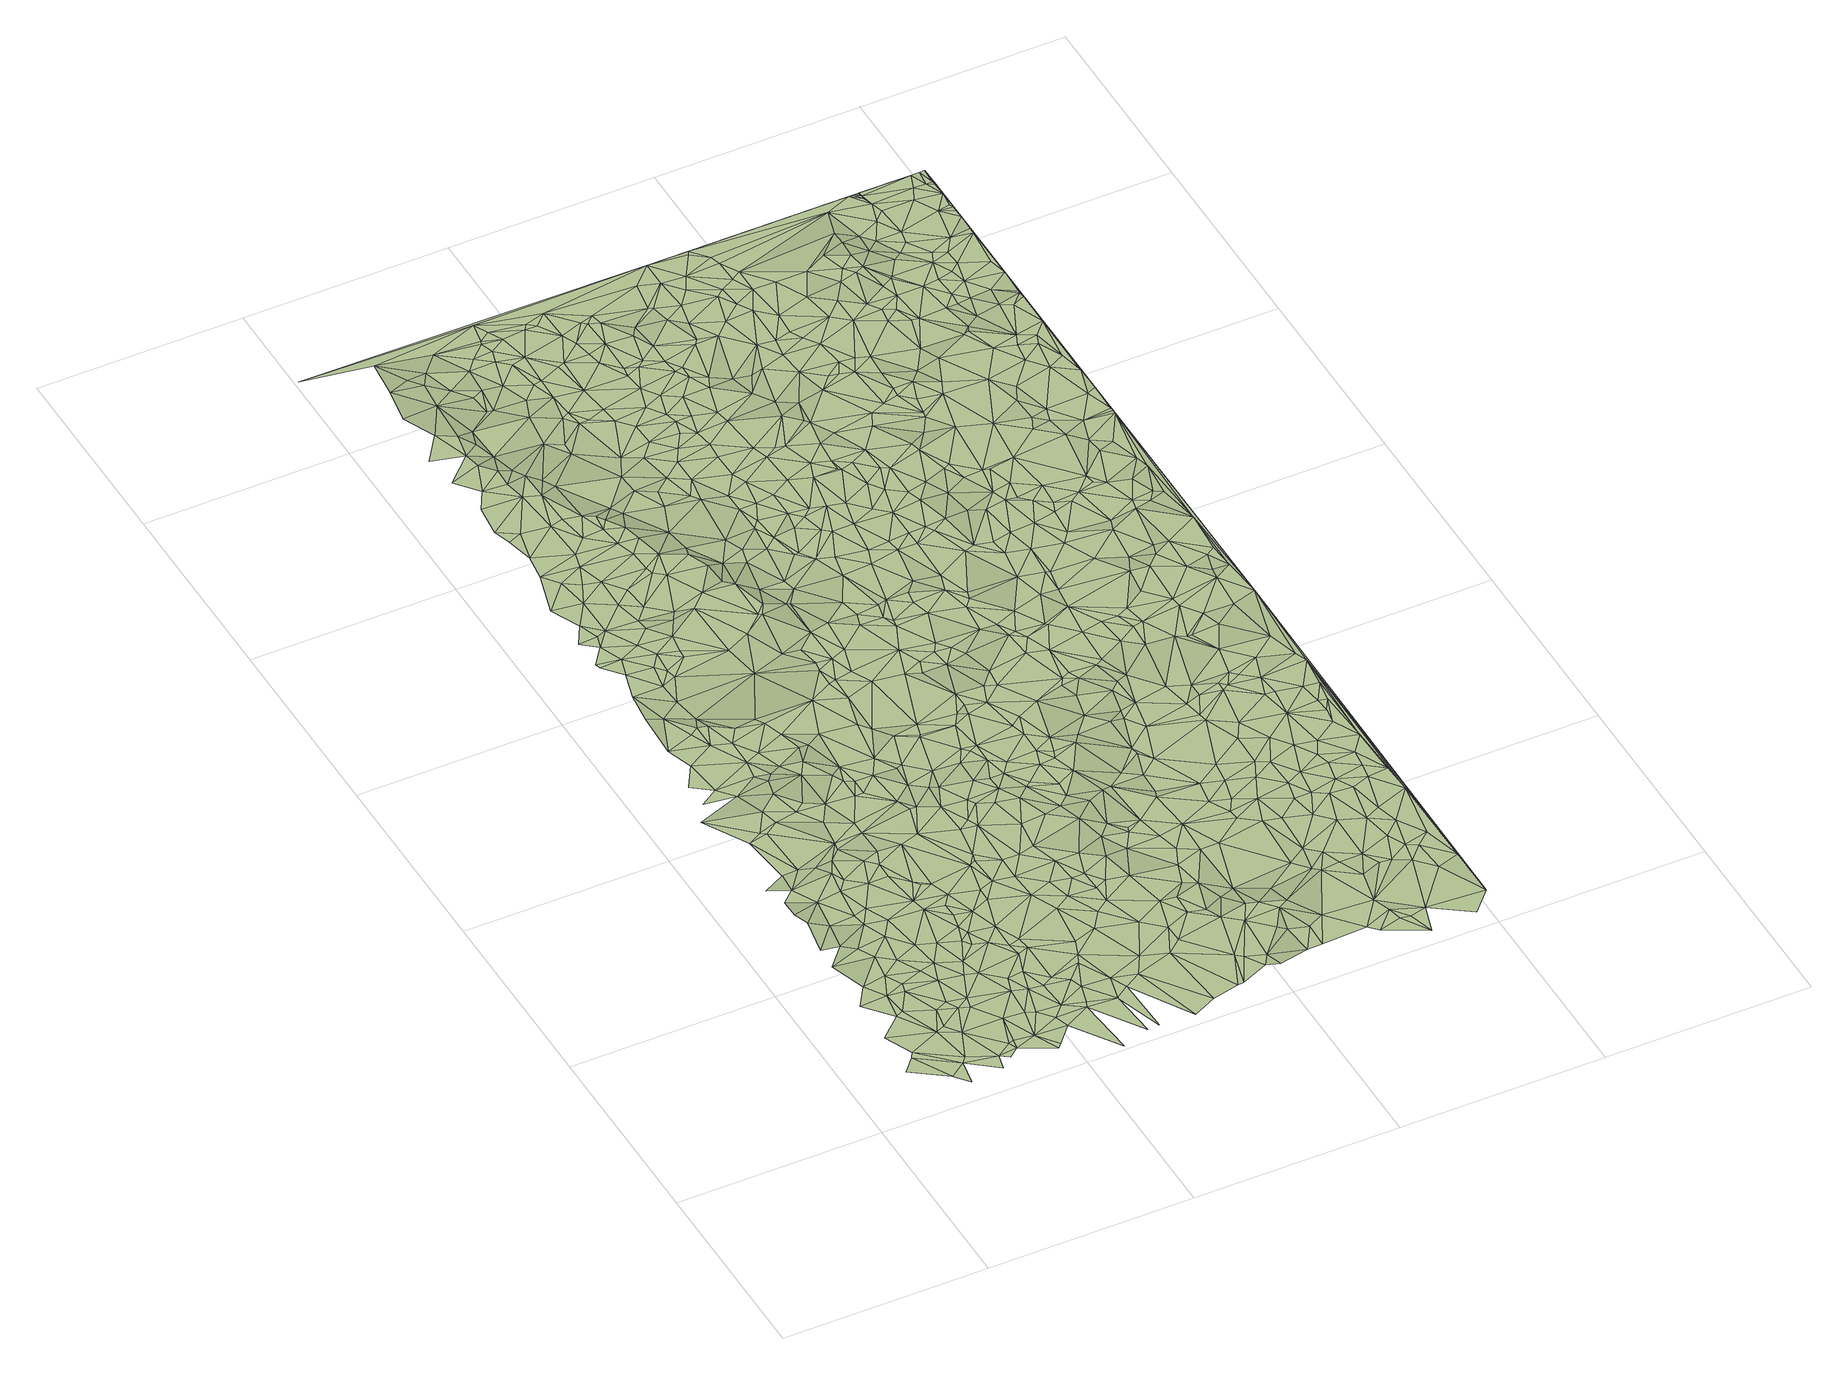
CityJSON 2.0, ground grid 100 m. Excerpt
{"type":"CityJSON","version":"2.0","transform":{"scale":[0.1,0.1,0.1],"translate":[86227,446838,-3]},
"CityObjects":{
"terrain1":{"type":"TINRelief","geometry":[{"type":"CompositeSurface","lod":"2","boundaries":[[[0,1,2]],[[0,3,4]],[[0,2,3]],[[4,5,6]],[[3,2,7]],[[4,3,8]],[[9,6,5]],[[4,8,5]],[[10,9,11]],[[10,11,12]],[[9,5,13]],[[11,9,13]],[[14,8,3]],[[15,5,8]],[[14,3,16]],[[11,13,17]],[[11,18,12]],[[19,13,5]],[[12,20,21]],[[15,22,5]],[[15,8,14]],[[19,5,22]],[[17,13,19]],[[23,21,24]],[[11,17,25]],[[11,25,18]],[[12,18,20]],[[21,20,24]],[[26,27,23]],[[28,27,26]],[[15,29,22]],[[19,22,29]],[[15,14,30]],[[31,17,19]],[[32,14,33]],[[28,34,35]],[[35,34,36]],[[32,30,14]],[[37,18,25]],[[38,25,17]],[[31,19,29]],[[18,39,20]],[[28,26,34]],[[15,40,29]],[[23,24,41]],[[38,17,31]],[[26,23,41]],[[42,15,30]],[[43,44,45]],[[36,34,44]],[[37,39,18]],[[46,30,32]],[[20,47,24]],[[42,40,15]],[[38,37,25]],[[31,29,48]],[[39,47,20]],[[42,30,46]],[[26,49,34]],[[48,29,40]],[[38,31,48]],[[50,46,32]],[[47,41,24]],[[26,41,49]],[[45,44,51]],[[37,52,39]],[[42,46,50]],[[50,32,53]],[[38,52,37]],[[45,51,54]],[[55,47,39]],[[44,34,56]],[[57,38,48]],[[49,58,34]],[[52,55,39]],[[54,59,60]],[[44,61,51]],[[62,49,41]],[[48,40,63]],[[57,52,38]],[[64,41,47]],[[42,63,40]],[[65,42,50]],[[50,53,66]],[[54,51,67]],[[44,56,61]],[[58,56,34]],[[62,58,49]],[[55,64,47]],[[62,41,64]],[[54,67,59]],[[68,57,48]],[[60,59,69]],[[70,55,52]],[[65,63,42]],[[65,50,71]],[[57,72,52]],[[50,66,73]],[[68,48,63]],[[72,70,52]],[[71,50,74]],[[60,69,75]],[[58,76,56]],[[68,72,57]],[[62,77,58]],[[50,73,74]],[[59,67,78]],[[79,75,80]],[[61,81,51]],[[51,81,67]],[[55,82,64]],[[77,76,58]],[[83,61,56]],[[84,85,80]],[[86,62,64]],[[65,71,87]],[[83,56,76]],[[59,78,69]],[[70,82,55]],[[65,87,63]],[[68,63,88]],[[72,89,70]],[[86,77,62]],[[71,74,90]],[[81,78,67]],[[83,81,61]],[[88,63,87]],[[68,91,72]],[[71,90,87]],[[86,64,82]],[[92,89,72]],[[83,76,93]],[[77,93,76]],[[89,94,70]],[[95,74,73]],[[96,69,78]],[[68,88,97]],[[80,75,98]],[[70,94,82]],[[92,72,91]],[[99,75,69]],[[88,87,100]],[[83,101,81]],[[84,102,103]],[[84,80,104]],[[83,93,101]],[[95,90,74]],[[90,105,87]],[[95,73,106]],[[86,107,77]],[[108,103,109]],[[92,110,89]],[[100,87,105]],[[68,97,91]],[[81,111,78]],[[99,69,96]],[[89,110,94]],[[77,112,93]],[[107,112,77]],[[111,96,78]],[[97,88,100]],[[109,103,113]],[[92,91,110]],[[114,75,99]],[[103,102,113]],[[82,94,115]],[[80,98,104]],[[114,98,75]],[[116,108,109]],[[86,117,107]],[[118,100,105]],[[119,90,95]],[[84,104,102]],[[86,82,120]],[[121,82,115]],[[122,101,93]],[[123,105,90]],[[124,81,101]],[[99,96,125]],[[117,112,107]],[[126,117,86]],[[110,127,94]],[[128,90,119]],[[122,93,112]],[[121,120,82]],[[91,129,110]],[[94,127,115]],[[97,130,91]],[[123,118,105]],[[126,86,131]],[[132,100,118]],[[132,97,100]],[[109,113,133]],[[128,123,90]],[[134,111,81]],[[122,124,101]],[[86,120,131]],[[102,133,113]],[[111,135,96]],[[121,115,127]],[[91,130,129]],[[116,109,136]],[[135,125,96]],[[114,137,98]],[[110,129,127]],[[126,131,117]],[[124,134,81]],[[132,130,97]],[[104,98,137]],[[138,119,95]],[[139,140,141]],[[109,133,142]],[[121,127,120]],[[143,102,104]],[[117,144,112]],[[145,116,146]],[[102,147,133]],[[148,99,125]],[[148,114,99]],[[145,140,139]],[[149,129,130]],[[132,149,130]],[[122,112,144]],[[138,95,150]],[[134,135,111]],[[128,119,138]],[[109,142,136]],[[143,147,102]],[[116,136,146]],[[117,131,144]],[[140,151,141]],[[152,118,123]],[[104,137,153]],[[147,142,133]],[[148,137,114]],[[154,143,104]],[[122,144,124]],[[155,132,118]],[[148,125,135]],[[152,123,128]],[[156,151,157]],[[129,158,127]],[[154,104,153]],[[159,120,127]],[[156,157,160]],[[145,161,140]],[[143,162,147]],[[145,146,161]],[[148,153,137]],[[162,142,147]],[[155,118,152]],[[163,128,138]],[[164,131,120]],[[165,149,132]],[[134,166,135]],[[163,152,128]],[[159,127,158]],[[167,146,136]],[[157,151,168]],[[140,169,151]],[[138,170,171]],[[144,172,124]],[[149,173,129]],[[164,144,131]],[[157,168,160]],[[124,174,134]],[[175,148,135]],[[176,143,154]],[[177,161,146]],[[160,178,179]],[[148,180,153]],[[165,132,155]],[[163,138,171]],[[164,120,159]],[[177,146,167]],[[151,169,168]],[[181,154,153]],[[162,182,142]],[[176,162,143]],[[140,161,183]],[[155,152,163]],[[129,173,158]],[[184,135,166]],[[160,168,178]],[[140,183,169]],[[175,135,184]],[[181,153,180]],[[175,180,148]],[[185,159,158]],[[179,186,187]],[[177,183,161]],[[179,178,186]],[[134,174,166]],[[172,188,124]],[[164,172,144]],[[165,189,149]],[[190,154,181]],[[190,176,154]],[[163,171,191]],[[192,136,142]],[[176,182,162]],[[164,159,185]],[[193,177,167]],[[124,188,174]],[[189,173,149]],[[194,168,169]],[[173,185,158]],[[184,166,195]],[[175,196,180]],[[155,163,197]],[[166,198,195]],[[193,183,177]],[[171,199,191]],[[192,167,136]],[[168,200,178]],[[175,184,196]],[[201,181,180]],[[165,155,202]],[[174,198,166]],[[164,185,203]],[[164,204,172]],[[201,180,196]],[[196,184,195]],[[183,205,169]],[[186,178,206]],[[192,142,182]],[[163,191,197]],[[194,207,168]],[[190,181,201]],[[207,200,168]],[[164,203,204]],[[193,208,183]],[[195,198,209]],[[187,186,210]],[[194,169,205]],[[155,197,202]],[[211,185,173]],[[212,188,172]],[[165,202,189]],[[208,205,183]],[[174,209,198]],[[196,195,209]],[[213,203,185]],[[214,215,216]],[[217,215,214]],[[204,218,172]],[[216,187,219]],[[178,220,206]],[[190,201,221]],[[200,220,178]],[[191,199,222]],[[223,193,167]],[[186,206,210]],[[213,185,211]],[[213,204,203]],[[201,196,221]],[[212,174,188]],[[224,212,172]],[[176,225,182]],[[187,210,219]],[[218,224,172]],[[190,225,176]],[[189,226,173]],[[207,227,200]],[[211,173,228]],[[194,229,207]],[[230,196,209]],[[212,231,174]],[[174,231,209]],[[223,208,193]],[[210,206,220]],[[194,205,229]],[[230,221,196]],[[189,202,232]],[[214,216,233]],[[191,234,197]],[[223,167,192]],[[213,235,204]],[[226,228,173]],[[223,205,208]],[[204,235,218]],[[236,220,200]],[[217,237,238]],[[191,222,234]],[[190,221,225]],[[217,214,237]],[[213,211,239]],[[227,236,200]],[[189,232,226]],[[216,219,233]],[[240,227,207]],[[202,197,241]],[[240,207,229]],[[242,209,231]],[[192,182,225]],[[212,243,231]],[[224,243,212]],[[230,209,242]],[[244,224,218]],[[213,239,235]],[[244,218,235]],[[211,228,245]],[[238,237,246]],[[202,241,232]],[[239,211,245]],[[246,247,248]],[[249,229,205]],[[226,250,228]],[[251,221,230]],[[214,233,237]],[[252,226,232]],[[253,242,231]],[[223,249,205]],[[254,210,220]],[[230,242,253]],[[255,243,224]],[[236,256,220]],[[234,222,257]],[[244,258,224]],[[259,197,234]],[[260,236,227]],[[219,210,261]],[[233,219,262]],[[251,225,221]],[[243,263,231]],[[264,248,247]],[[244,235,265]],[[241,197,259]],[[249,240,229]],[[228,250,245]],[[266,250,226]],[[241,252,232]],[[263,253,231]],[[252,266,226]],[[258,255,224]],[[267,268,264]],[[246,237,269]],[[270,227,240]],[[239,271,235]],[[239,245,272]],[[230,253,273]],[[246,274,247]],[[246,269,274]],[[255,263,243]],[[244,265,258]],[[251,230,275]],[[223,192,276]],[[277,233,262]],[[262,219,261]],[[239,272,271]],[[254,220,256]],[[230,273,275]],[[278,237,233]],[[260,256,236]],[[270,260,227]],[[245,250,279]],[[259,234,280]],[[235,281,265]],[[254,261,210]],[[266,279,250]],[[278,233,277]],[[223,276,249]],[[252,282,266]],[[192,225,283]],[[235,271,281]],[[234,257,284]],[[267,264,285]],[[249,286,240]],[[258,287,255]],[[234,284,280]],[[288,225,251]],[[237,289,269]],[[277,262,290]],[[241,291,252]],[[266,282,279]],[[272,245,292]],[[264,247,293]],[[276,192,294]],[[295,253,263]],[[269,296,274]],[[267,297,298]],[[274,293,247]],[[255,299,263]],[[245,279,292]],[[288,251,275]],[[286,270,240]],[[278,289,237]],[[295,273,253]],[[264,300,285]],[[284,257,301]],[[278,277,290]],[[262,261,302]],[[258,265,303]],[[241,259,291]],[[290,262,302]],[[288,304,225]],[[305,298,297]],[[289,296,269]],[[264,293,300]],[[306,294,192]],[[252,307,282]],[[267,285,297]],[[304,283,225]],[[296,293,274]],[[255,287,299]],[[306,192,283]],[[272,308,271]],[[265,281,303]],[[259,280,309]],[[260,310,256]],[[258,303,287]],[[311,275,273]],[[282,312,279]],[[276,313,249]],[[252,291,307]],[[254,256,310]],[[270,310,260]],[[278,314,289]],[[278,290,315]],[[316,285,300]],[[317,281,271]],[[318,284,301]],[[290,302,319]],[[279,312,292]],[[320,261,254]],[[313,286,249]],[[295,321,273]],[[316,300,293]],[[322,302,261]],[[288,323,304]],[[278,315,314]],[[318,301,324]],[[259,309,291]],[[272,292,325]],[[295,263,326]],[[316,297,285]],[[327,319,302]],[[305,328,329]],[[263,299,326]],[[330,276,294]],[[288,275,331]],[[304,323,283]],[[321,311,273]],[[317,303,281]],[[320,254,310]],[[282,307,312]],[[317,271,308]],[[280,284,332]],[[305,297,333]],[[322,327,302]],[[322,261,320]],[[287,303,334]],[[305,333,328]],[[272,325,308]],[[335,294,306]],[[336,290,319]],[[280,332,309]],[[331,275,311]],[[330,313,276]],[[286,337,270]],[[336,315,290]],[[288,331,323]],[[287,338,299]],[[270,339,310]],[[336,319,327]],[[340,283,323]],[[287,334,338]],[[289,341,296]],[[296,341,293]],[[342,291,309]],[[340,306,283]],[[303,343,334]],[[344,292,312]],[[318,324,345]],[[317,346,303]],[[313,347,286]],[[322,348,327]],[[314,341,289]],[[335,306,340]],[[349,294,335]],[[329,328,350]],[[299,351,326]],[[295,352,321]],[[353,284,318]],[[270,337,339]],[[330,294,349]],[[354,329,355]],[[286,347,356]],[[357,297,316]],[[307,291,358]],[[340,323,359]],[[286,356,337]],[[317,308,360]],[[299,338,351]],[[333,297,361]],[[331,359,323]],[[346,343,303]],[[336,327,348]],[[307,362,312]],[[344,325,292]],[[321,352,311]],[[343,338,334]],[[363,342,309]],[[333,350,328]],[[320,310,364]],[[330,365,313]],[[295,326,352]],[[345,324,366]],[[367,316,293]],[[342,358,291]],[[322,320,364]],[[368,314,315]],[[317,360,346]],[[363,309,332]],[[310,339,369]],[[349,335,340]],[[325,360,308]],[[365,347,313]],[[353,318,345]],[[332,284,353]],[[370,326,351]],[[344,312,362]],[[371,361,297]],[[333,361,350]],[[322,364,348]],[[370,351,338]],[[346,372,343]],[[310,369,364]],[[343,373,338]],[[357,371,297]],[[357,316,374]],[[375,340,359]],[[329,350,376]],[[352,326,370]],[[336,377,315]],[[330,378,365]],[[373,370,338]],[[363,379,342]],[[307,380,362]],[[331,311,381]],[[382,356,347]],[[346,360,383]],[[367,293,341]],[[382,337,356]],[[375,349,340]],[[307,358,380]],[[368,341,314]],[[330,349,378]],[[384,347,365]],[[311,352,385]],[[382,339,337]],[[344,386,325]],[[342,379,358]],[[387,345,366]],[[363,332,388]],[[367,374,316]],[[346,389,372]],[[336,348,390]],[[382,369,339]],[[343,372,391]],[[325,392,360]],[[343,391,373]],[[344,362,393]],[[346,383,389]],[[377,368,315]],[[384,365,378]],[[394,350,361]],[[395,353,345]],[[371,396,361]],[[363,388,379]],[[331,397,359]],[[344,393,386]],[[360,392,383]],[[352,370,398]],[[348,364,399]],[[325,386,392]],[[400,332,353]],[[401,349,375]],[[357,396,371]],[[402,311,385]],[[357,374,396]],[[403,378,349]],[[384,404,347]],[[389,391,372]],[[379,380,358]],[[402,381,311]],[[404,382,347]],[[400,388,332]],[[375,359,397]],[[336,390,377]],[[401,403,349]],[[373,405,370]],[[394,361,396]],[[406,395,345]],[[407,364,369]],[[406,345,387]],[[390,348,399]],[[352,398,385]],[[394,376,350]],[[368,408,341]],[[382,407,369]],[[409,386,393]],[[380,410,362]],[[411,393,362]],[[391,412,373]],[[331,381,397]],[[413,384,378]],[[414,379,388]],[[389,383,415]],[[374,416,396]],[[398,370,417]],[[403,413,378]],[[329,376,355]],[[401,375,418]],[[400,353,419]],[[411,362,410]],[[385,398,420]],[[367,421,374]],[[422,386,409]],[[383,392,423]],[[386,423,392]],[[414,388,400]],[[424,341,408]],[[425,404,384]],[[395,426,353]],[[389,415,391]],[[373,412,405]],[[422,409,393]],[[367,341,424]],[[404,427,382]],[[425,384,413]],[[402,385,420]],[[370,405,417]],[[428,380,379]],[[421,416,374]],[[416,394,396]],[[427,407,382]],[[390,399,429]],[[426,419,353]],[[383,423,415]],[[375,397,418]],[[368,430,408]],[[377,431,368]],[[422,423,386]],[[394,432,376]],[[401,433,403]],[[422,393,411]],[[434,399,364]],[[435,381,402]],[[391,436,412]],[[414,400,419]],[[414,428,379]],[[406,426,395]],[[391,415,436]],[[434,364,407]],[[428,410,380]],[[406,387,437]],[[398,438,420]],[[435,439,381]],[[403,433,413]],[[440,377,390]],[[387,441,437]],[[439,397,381]],[[401,418,442]],[[402,420,438]],[[368,431,430]],[[398,417,438]],[[412,436,443]],[[440,390,429]],[[424,408,430]],[[444,394,416]],[[425,445,404]],[[446,429,399]],[[445,427,404]],[[367,447,421]],[[401,442,433]],[[406,437,426]],[[444,432,394]],[[448,376,432]],[[367,424,447]],[[414,419,449]],[[412,450,405]],[[422,451,423]],[[451,415,423]],[[435,402,452]],[[453,411,410]],[[454,431,377]],[[455,416,421]],[[412,443,450]],[[453,422,411]],[[426,456,419]],[[427,457,407]],[[417,405,458]],[[434,446,399]],[[435,452,439]],[[440,454,377]],[[415,459,436]],[[402,438,460]],[[438,417,458]],[[428,453,410]],[[425,413,461]],[[418,397,462]],[[440,429,446]],[[448,463,376]],[[424,430,464]],[[436,459,443]],[[414,465,428]],[[405,450,458]],[[439,466,397]],[[449,419,456]],[[467,437,441]],[[442,418,468]],[[469,444,416]],[[455,421,447]],[[425,470,445]],[[445,457,427]],[[447,424,464]],[[455,469,416]],[[452,402,460]],[[426,437,467]],[[444,471,432]],[[422,472,451]],[[473,415,451]],[[355,376,463]],[[433,474,413]],[[464,430,475]],[[434,407,476]],[[459,450,443]],[[471,448,432]],[[468,418,462]],[[426,467,456]],[[452,466,439]],[[453,472,422]],[[431,477,430]],[[478,433,442]],[[476,407,457]],[[425,461,470]],[[473,459,415]],[[465,453,428]],[[462,397,479]],[[480,440,446]],[[397,466,479]],[[460,438,481]],[[480,446,434]],[[455,447,482]],[[483,431,454]],[[478,442,468]],[[438,458,484]],[[455,482,469]],[[445,485,457]],[[413,474,461]],[[477,475,430]],[[470,485,445]],[[467,441,486]],[[414,449,487]],[[484,458,450]],[[488,454,440]],[[489,464,475]],[[468,462,490]],[[444,491,471]],[[469,491,444]],[[447,464,492]],[[493,451,472]],[[414,487,465]],[[494,450,459]],[[478,474,433]],[[452,460,495]],[[438,484,481]],[[452,496,466]],[[488,440,480]],[[470,497,485]],[[498,477,431]],[[480,434,499]],[[471,500,448]],[[501,473,451]],[[485,502,457]],[[482,491,469]],[[483,498,431]],[[499,434,476]],[[448,500,463]],[[447,492,482]],[[470,461,497]],[[476,457,502]],[[493,501,451]],[[503,468,490]],[[460,481,495]],[[489,475,477]],[[466,496,479]],[[478,468,503]],[[489,492,464]],[[504,355,463]],[[449,456,505]],[[491,500,471]],[[452,506,496]],[[452,495,506]],[[504,463,500]],[[354,355,507]],[[462,508,490]],[[509,454,488]],[[485,497,510]],[[509,483,454]],[[478,503,474]],[[462,479,508]],[[465,511,453]],[[512,472,453]],[[467,513,456]],[[494,514,450]],[[482,515,491]],[[476,502,516]],[[484,450,514]],[[517,459,473]],[[499,476,516]],[[518,461,474]],[[485,519,502]],[[492,515,482]],[[503,490,520]],[[517,494,459]],[[480,499,521]],[[461,522,497]],[[523,473,501]],[[524,488,480]],[[493,472,525]],[[485,510,519]],[[490,508,520]],[[449,505,487]],[[516,502,519]],[[491,526,500]],[[504,500,526]],[[504,527,355]],[[503,528,474]],[[529,489,477]],[[467,486,530]],[[496,531,479]],[[497,522,510]],[[512,453,532]],[[533,491,515]],[[498,529,477]],[[453,511,532]],[[499,516,534]],[[518,474,528]],[[523,517,473]],[[535,495,481]],[[493,525,501]],[[456,513,505]],[[536,481,484]],[[533,515,492]],[[509,537,483]],[[518,538,461]],[[496,506,531]],[[539,498,483]],[[524,480,521]],[[503,520,540]],[[487,541,465]],[[508,479,531]],[[512,525,472]],[[499,534,521]],[[509,488,542]],[[465,541,511]],[[543,492,489]],[[544,514,494]],[[545,523,501]],[[517,544,494]],[[546,486,547]],[[495,548,506]],[[467,530,513]],[[504,526,527]],[[461,538,522]],[[484,514,549]],[[516,519,550]],[[510,551,519]],[[552,491,533]],[[537,539,483]],[[503,540,553]],[[516,550,534]],[[525,545,501]],[[542,488,524]],[[503,553,528]],[[554,533,492]],[[522,551,510]],[[552,526,491]],[[545,517,523]],[[555,484,549]],[[556,529,498]],[[543,489,529]],[[535,481,536]],[[518,528,557]],[[530,486,546]],[[555,536,484]],[[509,558,537]],[[556,498,539]],[[559,355,527]],[[518,557,538]],[[487,505,560]],[[520,508,561]],[[546,547,562]],[[512,532,563]],[[548,531,506]],[[509,542,558]],[[551,564,519]],[[535,548,495]],[[540,520,561]],[[562,547,565]],[[550,519,564]],[[487,560,541]],[[566,527,526]],[[567,554,492]],[[508,531,568]],[[567,492,543]],[[517,569,544]],[[545,570,517]],[[537,558,539]],[[544,571,514]],[[572,505,513]],[[512,573,525]],[[532,511,574]],[[554,575,533]],[[552,566,526]],[[534,550,576]],[[521,534,577]],[[578,552,533]],[[578,533,575]],[[522,579,551]],[[540,561,553]],[[572,560,505]],[[512,563,573]],[[508,568,561]],[[524,521,580]],[[522,538,579]],[[546,562,581]],[[511,541,574]],[[556,582,529]],[[517,570,569]],[[583,549,514]],[[525,584,545]],[[532,574,563]],[[585,555,549]],[[513,530,586]],[[566,559,527]],[[528,553,587]],[[551,579,564]],[[576,550,564]],[[557,528,587]],[[562,565,581]],[[556,539,588]],[[543,529,582]],[[557,589,538]],[[590,572,513]],[[585,536,555]],[[569,571,544]],[[558,588,539]],[[542,524,580]],[[560,591,541]],[[568,531,592]],[[548,592,531]],[[590,513,586]],[[552,559,566]],[[530,546,593]],[[583,514,571]],[[534,576,577]],[[538,589,579]],[[594,535,536]],[[546,581,593]],[[585,595,536]],[[567,596,554]],[[573,584,525]],[[580,521,577]],[[591,574,541]],[[542,597,558]],[[535,598,548]],[[599,553,561]],[[581,565,593]],[[554,600,575]],[[594,536,595]],[[585,549,583]],[[556,601,582]],[[556,588,601]],[[557,602,589]],[[603,561,568]],[[600,578,575]],[[548,604,592]],[[599,587,553]],[[557,587,602]],[[567,543,605]],[[578,606,552]],[[594,598,535]],[[596,600,554]],[[598,604,548]],[[558,607,588]],[[569,608,571]],[[530,609,586]],[[569,570,608]],[[552,606,559]],[[576,564,610]],[[573,563,611]],[[567,605,596]],[[610,564,579]],[[590,612,572]],[[613,561,603]],[[614,591,560]],[[542,580,597]],[[563,574,611]],[[599,561,613]],[[572,615,560]],[[568,592,616]],[[590,586,612]],[[545,617,570]],[[589,618,579]],[[585,619,595]],[[603,568,616]],[[543,582,620]],[[604,616,592]],[[558,597,607]],[[583,571,608]],[[621,578,600]],[[584,617,545]],[[594,595,619]],[[621,606,578]],[[607,601,588]],[[591,622,574]],[[596,623,600]],[[605,623,596]],[[585,583,624]],[[605,543,620]],[[610,579,618]],[[625,604,598]],[[599,626,587]],[[530,627,609]],[[530,593,628]],[[580,577,629]],[[576,630,577]],[[612,586,609]],[[631,602,587]],[[594,632,598]],[[615,614,560]],[[573,633,584]],[[582,601,634]],[[585,624,619]],[[589,635,618]],[[606,636,559]],[[612,615,572]],[[589,602,637]],[[583,608,624]],[[576,610,630]],[[614,622,591]],[[625,616,604]],[[559,507,355]],[[573,611,633]],[[631,587,626]],[[621,600,638]],[[594,619,639]],[[530,628,627]],[[570,640,608]],[[629,577,641]],[[582,634,620]],[[611,574,642]],[[643,599,613]],[[632,625,598]],[[621,636,606]],[[605,644,623]],[[589,637,635]],[[642,574,622]],[[607,645,601]],[[623,646,600]],[[647,613,603]],[[641,577,630]],[[648,624,608]],[[612,609,627]],[[631,637,602]],[[605,620,644]],[[621,638,636]],[[638,600,646]],[[619,624,648]],[[643,626,599]],[[610,618,649]],[[594,650,632]],[[580,651,597]],[[647,603,616]],[[594,639,650]],[[634,601,645]],[[580,629,651]],[[619,648,639]],[[570,617,652]],[[570,652,640]],[[584,633,653]],[[635,654,618]],[[630,610,655]],[[623,644,656]],[[614,657,622]],[[597,658,607]],[[659,631,626]],[[623,656,646]],[[648,608,660]],[[584,653,617]],[[612,627,661]],[[662,644,620]],[[662,620,634]],[[663,633,611]],[[625,664,616]],[[663,611,642]],[[610,649,655]],[[612,665,615]],[[642,622,657]],[[629,641,651]],[[649,618,654]],[[628,593,666]],[[659,637,631]],[[640,660,608]],[[638,646,667]],[[615,668,614]],[[647,643,613]],[[659,626,669]],[[593,670,671]],[[636,672,559]],[[607,658,645]],[[641,630,673]],[[643,669,626]],[[634,645,674]],[[632,675,625]],[[637,676,635]],[[662,634,674]],[[630,655,677]],[[614,668,657]],[[656,667,646]],[[612,661,665]],[[648,678,639]],[[638,679,636]],[[635,676,654]],[[666,593,671]],[[680,627,628]],[[630,677,673]],[[647,616,664]],[[677,655,649]],[[650,675,632]],[[650,639,678]],[[681,642,657]],[[661,627,680]],[[681,663,642]],[[597,651,682]],[[662,683,644]],[[644,683,656]],[[615,665,668]],[[625,675,664]],[[597,682,658]],[[645,684,674]],[[638,667,679]],[[659,685,637]],[[686,677,649]],[[663,687,633]],[[686,649,654]],[[633,687,653]],[[688,669,643]],[[689,617,653]],[[641,690,651]],[[662,674,683]],[[652,691,640]],[[641,673,692]],[[693,659,669]],[[648,660,694]],[[658,684,645]],[[695,676,637]],[[656,696,667]],[[680,628,697]],[[640,698,660]],[[697,628,666]],[[641,692,690]],[[648,694,678]],[[657,668,699]],[[688,693,669]],[[681,657,699]],[[650,700,675]],[[685,695,637]],[[650,678,700]],[[701,652,617]],[[702,654,676]],[[703,643,647]],[[703,688,643]],[[693,685,659]],[[686,654,702]],[[691,698,640]],[[689,653,687]],[[661,704,665]],[[661,680,704]],[[681,705,663]],[[706,673,677]],[[656,683,707]],[[706,677,686]],[[665,708,668]],[[664,675,709]],[[656,707,696]],[[636,679,672]],[[689,701,617]],[[647,664,710]],[[663,705,687]],[[701,691,652]],[[679,667,711]],[[667,696,711]],[[658,712,684]],[[695,713,676]],[[680,697,714]],[[559,672,507]],[[697,666,715]],[[704,716,665]],[[674,684,717]],[[692,673,718]],[[699,668,708]],[[666,671,715]],[[702,676,713]],[[716,708,665]],[[703,719,688]],[[710,664,709]],[[690,720,651]],[[651,720,682]],[[680,714,704]],[[683,674,717]],[[706,686,702]],[[700,721,675]],[[706,718,673]],[[681,699,722]],[[700,678,723]],[[688,724,693]],[[658,682,725]],[[681,726,705]],[[678,694,723]],[[727,660,698]],[[690,692,720]],[[691,728,698]],[[703,647,729]],[[730,695,685]],[[681,722,726]],[[697,715,714]],[[727,694,660]],[[658,725,712]],[[693,731,685]],[[729,647,710]],[[706,702,713]],[[707,732,696]],[[730,713,695]],[[710,709,733]],[[700,723,721]],[[719,734,688]],[[689,687,735]],[[683,717,707]],[[701,728,691]],[[675,721,736]],[[703,737,719]],[[699,708,738]],[[716,738,708]],[[711,696,739]],[[724,731,693]],[[684,712,740]],[[731,730,685]],[[688,734,724]],[[705,735,687]],[[707,717,732]],[[741,723,694]],[[679,711,742]],[[704,743,716]],[[689,744,701]],[[729,710,733]],[[739,696,732]],[[743,715,671]],[[703,729,737]],[[722,699,745]],[[726,746,705]],[[747,682,720]],[[728,748,698]],[[721,723,741]],[[692,749,720]],[[750,718,706]],[[704,714,743]],[[684,740,717]],[[701,751,728]],[[679,742,672]],[[752,692,718]],[[675,753,709]],[[747,725,682]],[[741,694,727]],[[714,715,743]],[[719,737,734]],[[699,738,745]],[[754,706,713]],[[689,735,744]],[[736,721,741]],[[740,712,725]],[[716,743,738]],[[733,709,755]],[[711,739,742]],[[722,756,726]],[[746,735,705]],[[730,757,713]],[[701,744,751]],[[751,748,728]],[[732,717,758]],[[727,698,759]],[[675,736,753]],[[748,759,698]],[[726,756,746]],[[731,760,730]],[[729,733,761]],[[722,745,756]],[[752,749,692]],[[752,718,750]],[[754,750,706]],[[749,747,720]],[[724,762,731]],[[742,507,672]],[[751,763,748]],[[729,764,737]],[[754,713,757]],[[739,732,765]],[[758,717,740]],[[724,734,762]],[[766,740,725]],[[730,760,757]],[[747,766,725]],[[745,738,767]],[[739,768,742]],[[737,769,734]],[[751,744,770]],[[743,767,738]],[[751,770,763]],[[731,771,760]],[[732,758,765]],[[772,736,741]],[[746,773,735]],[[733,755,761]],[[735,774,744]],[[775,741,727]],[[755,709,753]],[[727,759,776]],[[729,761,764]],[[756,745,767]],[[731,762,771]],[[737,764,769]],[[746,756,777]],[[739,765,768]],[[743,671,778]],[[779,776,759]],[[774,770,744]],[[775,727,776]],[[749,780,747]],[[742,781,507]],[[734,769,762]],[[757,760,782]],[[742,768,781]],[[783,740,766]],[[771,782,760]],[[748,763,784]],[[736,785,753]],[[746,777,773]],[[772,785,736]],[[743,777,767]],[[754,786,750]],[[756,767,777]],[[787,758,740]],[[735,788,774]],[[748,784,759]],[[735,773,789]],[[772,741,775]],[[790,749,752]],[[754,757,786]],[[779,791,776]],[[770,784,763]],[[792,780,749]],[[793,764,761]],[[735,789,794]],[[787,740,783]],[[771,795,782]],[[752,750,796]],[[758,797,765]],[[762,795,771]],[[779,759,798]],[[774,788,770]],[[747,799,766]],[[735,794,788]],[[800,781,768]],[[801,747,780]],[[769,764,802]],[[800,768,765]],[[787,797,758]],[[775,776,791]],[[803,783,766]],[[769,804,762]],[[805,792,749]],[[507,781,806]],[[790,805,749]],[[750,786,796]],[[807,757,782]],[[793,808,764]],[[769,802,809]],[[769,809,804]],[[779,798,791]],[[777,810,773]],[[762,811,795]],[[810,789,773]],[[808,802,764]],[[800,765,797]],[[762,804,811]],[[792,801,780]],[[812,755,753]],[[790,752,813]],[[743,778,777]],[[801,799,747]],[[761,755,814]],[[785,815,753]],[[786,757,807]],[[772,815,785]],[[803,766,799]],[[794,789,810]],[[803,816,783]],[[787,783,817]],[[507,806,818]],[[793,761,814]],[[795,807,782]],[[817,783,816]],[[759,784,819]],[[752,796,813]],[[800,820,781]],[[770,821,784]],[[805,801,792]],[[770,788,778]],[[798,759,819]],[[777,822,810]],[[794,822,788]],[[671,823,778]],[[800,797,824]],[[787,824,797]],[[794,810,822]],[[825,809,802]],[[808,826,802]],[[812,753,815]],[[825,804,809]],[[814,755,812]],[[790,827,805]],[[828,806,781]],[[790,813,829]],[[793,830,808]],[[790,829,827]],[[786,807,796]],[[820,831,781]],[[795,811,832]],[[787,817,824]],[[777,778,822]],[[831,828,781]],[[825,802,826]],[[805,833,801]],[[804,832,811]],[[800,824,820]],[[772,775,834]],[[798,835,791]],[[770,778,821]],[[833,799,801]],[[808,830,826]],[[775,791,834]],[[788,822,778]],[[772,836,815]],[[828,818,806]],[[827,837,805]],[[829,813,838]],[[839,793,814]],[[784,821,819]],[[812,815,840]],[[839,830,793]],[[841,816,803]],[[825,832,804]],[[841,817,816]],[[841,803,799]],[[805,842,833]],[[798,819,835]],[[805,837,842]],[[820,824,843]],[[827,829,844]],[[795,845,807]],[[820,843,831]],[[796,846,813]],[[814,812,847]],[[844,829,838]],[[848,825,826]],[[817,849,824]],[[812,840,847]],[[807,846,796]],[[795,832,845]],[[827,844,837]],[[830,848,826]],[[772,834,836]],[[815,836,840]],[[834,791,835]],[[838,813,846]],[[833,850,799]],[[849,843,824]],[[839,848,830]],[[851,849,817]],[[844,838,846]],[[851,817,841]],[[837,852,842]],[[833,842,850]],[[841,799,850]],[[844,852,837]],[[825,853,832]],[[823,819,821]],[[807,845,846]],[[778,823,821]],[[854,847,840]],[[854,840,836]],[[823,835,819]],[[839,814,855]],[[848,853,825]],[[814,847,855]],[[834,856,836]],[[834,835,823]],[[671,857,823]],[[844,846,858]],[[839,859,848]],[[849,860,843]],[[844,858,852]],[[855,847,854]],[[854,836,861]],[[832,862,845]],[[836,856,861]],[[851,841,863]],[[848,864,853]],[[842,852,865]],[[839,855,859]],[[851,860,849]],[[834,866,856]],[[841,850,863]],[[848,867,864]],[[842,868,850]],[[507,818,869]],[[834,823,866]],[[859,867,848]],[[832,853,870]],[[866,861,856]],[[828,871,818]],[[872,852,858]],[[846,845,873]],[[854,861,874]],[[842,865,868]],[[853,864,867]],[[832,870,862]],[[858,846,873]],[[831,871,828]],[[831,843,871]],[[851,863,875]],[[855,854,876]],[[872,865,852]],[[866,874,861]],[[877,845,862]],[[863,850,878]],[[851,875,860]],[[855,879,859]],[[854,874,876]],[[876,866,823]],[[880,845,877]],[[872,858,873]],[[850,868,881]],[[853,867,882]],[[859,883,867]],[[850,881,878]],[[880,873,845]],[[860,884,843]],[[855,876,879]],[[876,874,866]],[[863,878,875]],[[859,879,885]],[[877,862,886]],[[853,887,870]],[[859,885,883]],[[870,886,862]],[[865,888,868]],[[853,882,887]],[[875,889,860]],[[890,881,868]],[[879,891,885]],[[879,876,891]],[[892,860,889]],[[867,883,893]],[[875,878,894]],[[880,877,895]],[[872,896,865]],[[877,886,895]],[[890,868,888]],[[865,897,888]],[[867,893,882]],[[880,898,873]],[[878,881,899]],[[875,894,889]],[[671,900,857]],[[880,895,898]],[[872,873,901]],[[870,902,886]],[[885,903,883]],[[876,823,904]],[[905,894,878]],[[899,881,890]],[[896,897,865]],[[897,890,888]],[[887,902,870]],[[891,903,885]],[[891,876,903]],[[892,884,860]],[[895,886,902]],[[843,884,871]],[[882,906,887]],[[905,878,899]],[[892,889,907]],[[908,889,894]],[[899,890,897]],[[893,883,903]],[[872,901,896]],[[893,906,882]],[[908,907,889]],[[909,873,898]],[[905,908,894]],[[892,907,910]],[[818,871,911]],[[898,895,912]],[[876,904,903]],[[913,905,899]],[[901,873,909]],[[913,908,905]],[[892,910,884]],[[896,914,897]],[[887,906,904]],[[887,904,902]],[[915,899,897]],[[895,902,916]],[[904,823,857]],[[908,917,907]],[[913,918,908]],[[914,919,897]],[[893,903,904]],[[893,904,906]],[[896,901,920]],[[896,920,914]],[[913,899,915]],[[915,897,919]],[[917,910,907]],[[818,911,869]],[[909,898,912]],[[918,921,908]],[[912,895,916]],[[913,915,918]],[[921,917,908]],[[922,884,910]],[[507,869,923]],[[904,924,902]],[[916,902,925]],[[902,924,925]],[[901,926,920]],[[927,901,909]],[[922,910,917]],[[926,914,920]],[[928,919,914]],[[927,926,901]],[[922,871,884]],[[915,919,929]],[[928,930,919]],[[919,930,929]],[[926,928,914]],[[922,917,931]],[[915,932,918]],[[921,933,917]],[[927,909,934]],[[909,912,934]],[[904,857,924]],[[918,932,921]],[[916,925,857]],[[857,925,924]],[[931,917,933]],[[915,929,935]],[[936,912,916]],[[928,937,930]],[[929,930,937]],[[936,916,857]],[[915,935,932]],[[927,938,926]],[[922,939,871]],[[934,912,940]],[[922,931,939]],[[936,940,912]],[[927,934,938]],[[921,932,933]],[[926,941,928]],[[928,941,937]],[[935,929,942]],[[931,933,943]],[[942,929,937]],[[938,934,940]],[[944,932,935]],[[944,935,942]],[[931,943,945]],[[946,936,857]],[[931,945,939]],[[947,933,932]],[[926,938,946]],[[939,948,871]],[[926,949,941]],[[947,943,933]],[[946,940,936]],[[911,871,948]],[[941,950,937]],[[942,937,950]],[[938,940,946]],[[926,946,949]],[[944,951,932]],[[944,942,951]],[[939,945,952]],[[947,932,953]],[[946,857,954]],[[955,956,911]],[[911,956,957]],[[939,952,948]],[[932,951,953]],[[955,911,958]],[[955,957,956]],[[911,957,869]],[[911,948,958]],[[941,949,959]],[[941,959,950]],[[955,960,957]],[[945,943,961]],[[947,961,943]],[[955,958,960]],[[957,960,869]],[[948,960,958]],[[960,962,869]],[[942,950,900]],[[857,900,954]],[[946,963,949]],[[951,942,964]],[[947,953,961]],[[949,963,959]],[[959,954,950]],[[946,954,963]],[[945,965,952]],[[964,942,900]],[[952,965,948]],[[900,950,954]],[[959,963,954]],[[951,966,953]],[[948,967,960]],[[945,961,968]],[[869,962,923]],[[960,923,962]],[[951,964,966]],[[945,968,965]],[[953,966,961]],[[948,965,967]],[[964,900,966]],[[960,967,923]],[[966,969,961]],[[966,900,969]],[[968,961,970]],[[961,969,970]],[[900,970,969]],[[900,971,970]],[[968,972,965]],[[965,972,967]],[[900,973,971]],[[968,970,971]],[[968,971,974]],[[968,974,975]],[[968,975,972]],[[967,976,923]],[[972,976,967]],[[975,974,972]],[[971,973,974]],[[974,973,972]],[[976,977,923]],[[972,978,976]],[[976,978,979]],[[976,979,977]],[[972,973,978]],[[978,973,979]],[[979,973,980]],[[979,980,977]]]}]}
},
"vertices":[
[326,350,25],[263,280,24],[429,160,25],[509,220,24],[345,380,25],[501,450,24],[284,520,25],[484,90,25],[532,250,24],[395,620,25],[285,750,25],[418,760,24],[356,860,24],[431,640,24],[667,190,24],[597,400,24],[647,110,24],[500,750,24],[471,880,24],[566,580,24],[489,1010,23],[292,1030,31],[545,470,24],[384,1130,33],[447,1090,26],[514,800,24],[411,1280,24],[305,1160,18],[329,1330,35],[657,550,23],[743,240,24],[628,610,23],[761,200,23],[710,160,24],[433,1440,24],[301,1400,36],[306,1500,25],[623,840,23],[660,750,23],[564,950,23],[705,530,23],[544,1220,24],[796,400,24],[268,1600,32],[370,1560,25],[375,1660,30],[770,250,23],[590,1110,24],[720,590,24],[535,1290,24],[865,240,23],[452,1660,32],[699,860,23],[922,120,22],[348,1910,32],[679,1000,23],[576,1580,24],[777,730,24],[555,1460,24],[417,1950,31],[230,2140,21],[526,1640,28],[600,1310,25],[908,540,25],[651,1200,24],[898,390,24],[942,140,22],[440,1930,32],[838,710,24],[490,2070,31],[770,970,23],[940,370,24],[814,810,24],[1024,230,23],[1001,300,23],[447,2220,20],[603,1520,24],[686,1450,24],[511,1980,31],[293,2240,21],[381,2300,18],[673,1740,32],[821,1190,24],[612,1650,26],[362,2490,20],[289,2370,19],[805,1260,24],[981,520,25],[933,620,25],[871,930,23],[1060,360,24],[969,870,24],[899,890,23],[737,1590,24],[899,1020,23],[1153,300,23],[620,2000,31],[1049,740,25],[569,2300,21],[587,2150,31],[1012,630,25],[665,1700,33],[497,2570,19],[319,2620,17],[587,2400,19],[1050,510,25],[1179,0,22],[782,1450,25],[324,2840,29],[397,2820,17],[920,970,23],[694,1890,27],[785,1540,24],[456,2670,18],[609,2240,29],[917,1100,24],[338,2990,36],[858,1370,25],[1103,540,25],[1164,330,23],[957,1230,24],[914,1170,24],[816,1620,24],[1173,490,24],[809,1750,31],[669,2040,32],[884,1340,25],[1002,1080,23],[1192,430,24],[1043,950,23],[1040,810,24],[924,1320,25],[1103,760,25],[499,2700,18],[808,1820,31],[756,1990,32],[499,2890,20],[640,2280,23],[1298,290,23],[300,3220,37],[405,3230,37],[292,3250,36],[531,2770,1],[588,2540,18],[929,1610,24],[376,3130,37],[484,2990,36],[547,2690,18],[758,2220,19],[1095,830,24],[1319,50,22],[362,3340,36],[1250,570,25],[699,2310,19],[659,2430,19],[1275,620,25],[287,3400,36],[383,3410,33],[1093,1120,24],[1094,1190,24],[350,3510,33],[507,3120,36],[642,2620,20],[1328,420,24],[1129,1350,25],[1303,700,25],[894,1980,30],[557,3020,37],[431,3430,33],[509,3280,37],[1381,60,13],[1367,340,23],[1022,1640,24],[1276,1060,23],[1039,1860,32],[868,2140,32],[773,2590,19],[547,3070,37],[428,3630,37],[281,3650,37],[796,2280,33],[828,2380,22],[744,2630,22],[559,3190,38],[895,2090,30],[1168,1220,24],[404,3790,37],[343,3870,37],[1069,1800,24],[1333,930,24],[802,2490,22],[1448,390,23],[892,2920,2],[654,3120,37],[592,3360,36],[936,2060,32],[922,2180,29],[1505,490,24],[935,1980,31],[1548,40,22],[558,3550,37],[876,2380,19],[1417,740,25],[1161,1370,25],[1173,1410,25],[669,3260,37],[481,3740,37],[587,3420,36],[655,3160,38],[1024,2060,32],[526,3850,36],[1267,1200,24],[1101,1800,24],[1270,1320,24],[396,4160,37],[331,4130,37],[360,4000,36],[303,4220,36],[1201,1580,25],[544,3930,36],[563,3720,36],[946,2420,22],[1665,100,22],[847,3070,33],[1194,1750,24],[1024,2630,19],[1413,980,24],[649,3490,36],[1383,1100,23],[722,3350,42],[1081,2160,30],[1130,1940,29],[1480,830,25],[535,4140,37],[1633,450,23],[1279,1570,25],[638,3620,37],[514,4370,36],[320,4380,35],[1351,1320,24],[750,3400,37],[1607,690,24],[1140,2060,27],[1201,1880,31],[1258,1620,25],[1469,1210,23],[377,4480,37],[439,4640,37],[290,4590,36],[839,3380,36],[1484,1080,23],[1124,2400,21],[1548,880,25],[1168,2070,28],[770,3820,36],[1245,1870,25],[776,3710,36],[1797,130,22],[1316,1740,24],[1703,600,24],[785,3670,37],[742,3910,36],[624,4010,37],[1265,1970,32],[423,4720,37],[1337,1700,25],[1547,970,24],[364,4900,36],[265,4760,36],[495,4470,37],[835,3630,36],[1450,1490,25],[1430,1340,24],[1223,2250,31],[499,4570,37],[1162,2340,24],[967,3130,35],[602,4160,36],[594,4340,36],[1543,1080,23],[1706,510,23],[1413,1670,25],[1604,1000,24],[1141,2790,19],[1875,310,23],[449,4850,35],[918,3460,36],[1397,1840,25],[1169,2570,20],[592,4490,31],[686,4140,37],[1750,770,25],[1584,1210,23],[538,4680,15],[1055,2970,8],[1319,2190,32],[560,4550,30],[468,5080,25],[293,5060,37],[1396,1960,33],[496,4770,33],[1827,130,23],[728,4020,37],[1470,1740,26],[1137,2690,20],[325,5240,36],[1150,2840,20],[1710,980,24],[1571,1500,28],[1822,650,24],[869,3770,35],[1345,2270,31],[1679,1140,24],[1068,3220,36],[648,4440,22],[680,4380,21],[532,4870,14],[1521,1640,29],[1906,280,23],[738,4110,38],[838,3900,36],[1327,2200,32],[818,3990,36],[1172,2700,21],[1964,190,23],[1685,1400,33],[1441,2040,32],[764,4070,37],[428,5280,30],[350,5440,20],[1081,3210,36],[1307,2620,20],[1937,560,20],[479,5220,30],[1462,1810,32],[1134,2950,16],[829,4150,15],[1023,3610,30],[1507,1920,34],[981,3710,32],[1225,2830,20],[775,4670,2],[1827,760,24],[1531,1810,35],[1724,1270,14],[2002,250,21],[1578,1690,34],[1069,3440,37],[864,4100,11],[1225,3030,16],[523,5290,25],[1470,2010,33],[1491,2190,29],[2018,490,23],[4,5480,38],[851,5480,20],[1027,3480,39],[654,4970,1],[1893,840,18],[1260,2720,21],[1650,1510,33],[567,5140,23],[1786,1150,16],[1903,630,24],[988,3910,1],[1116,3270,37],[2029,170,20],[792,4840,16],[846,4550,8],[1000,3770,16],[1511,2030,32],[639,5070,9],[1604,1710,34],[1575,1870,35],[680,4960,7],[1299,2860,22],[610,5390,17],[966,4310,15],[1218,3250,12],[1954,800,21],[1931,950,16],[1457,2600,20],[1102,3620,1],[1705,1560,33],[1160,3390,10],[1530,2250,32],[1782,1330,19],[2177,210,11],[2001,680,16],[1712,1640,33],[976,4210,9],[1695,1790,34],[1784,1490,26],[1843,1240,15],[697,5220,20],[2123,390,21],[691,5090,16],[1507,2750,19],[1575,2230,30],[1044,4060,11],[2073,590,21],[1316,3050,17],[1585,2370,31],[1239,3250,4],[1197,3580,2],[1725,2000,33],[2163,370,9],[1177,3740,13],[846,4610,13],[1854,1270,15],[1975,1050,15],[1952,1160,12],[1724,1880,34],[1296,3330,4],[2075,710,12],[1805,1690,33],[782,5070,20],[1710,2070,32],[1431,2970,22],[2129,570,20],[1586,2290,32],[829,4940,20],[1924,1290,13],[1866,1530,23],[914,4760,21],[1282,3390,6],[2192,500,20],[1211,3650,14],[2066,1000,14],[1061,4150,17],[963,4700,21],[1019,4420,19],[748,5280,22],[1435,3140,19],[1201,4020,19],[1528,2570,21],[1773,1800,34],[2257,340,9],[1680,2260,30],[1552,2640,21],[1134,4210,19],[2250,210,11],[1452,3040,19],[1788,1840,33],[824,5220,23],[1306,3600,19],[1171,4060,20],[940,4900,23],[823,5350,23],[2223,640,5],[1815,1930,33],[1912,1540,17],[1647,2570,21],[2073,1180,15],[1105,4370,22],[903,5010,23],[2243,530,19],[1320,3740,21],[1761,2110,34],[1900,1850,31],[1719,2360,31],[1460,3440,24],[1568,2890,23],[832,5370,22],[952,4780,22],[2156,1000,14],[1639,2670,19],[2335,380,11],[1545,2970,21],[881,5170,23],[1393,3510,22],[845,5290,22],[2054,1390,15],[1992,1600,14],[1515,3290,24],[1010,4700,22],[1316,3880,23],[1105,4640,23],[1563,3050,22],[1668,2720,19],[1223,4150,22],[1774,2340,31],[943,5020,23],[1174,4450,23],[1878,2170,31],[1365,3650,21],[2471,220,11],[2378,750,5],[1223,4280,22],[1096,4730,23],[1573,2930,22],[951,5190,22],[1078,4880,22],[2070,1430,9],[1937,1900,25],[1785,2440,28],[1715,2660,21],[1415,3510,22],[1170,4570,22],[1314,3980,24],[922,5340,21],[2074,1550,10],[1353,3780,23],[1607,3060,24],[887,5410,21],[2442,680,2],[1755,2600,18],[1695,5480,23],[1726,2900,27],[1265,4360,21],[1471,3660,25],[2300,1110,15],[2242,1260,15],[2474,650,2],[2020,2000,22],[1053,5070,21],[1400,3880,23],[2107,1720,15],[1538,3410,26],[1489,3760,23],[1702,2990,27],[1397,4100,21],[1570,3600,22],[2111,1680,15],[1392,4230,22],[2261,1380,16],[1034,5350,22],[1055,5380,22],[1657,3300,24],[1265,4660,22],[2583,370,6],[1875,2700,28],[2295,1160,13],[1085,5080,21],[1425,4030,21],[1979,2470,30],[2042,2250,31],[1318,4440,22],[1608,3570,22],[1340,4520,20],[1714,3060,26],[2389,1040,15],[1402,4320,20],[1300,4780,22],[2099,1910,25],[2161,1620,14],[2612,280,9],[2516,180,9],[1969,2610,28],[2048,2130,23],[1492,3900,20],[1544,3710,22],[1159,5240,22],[1766,3120,23],[1222,5010,22],[2020,2210,31],[1323,4580,21],[1690,3390,23],[1387,4410,21],[1156,5410,22],[2461,800,15],[1860,3000,28],[2626,210,10],[2337,1230,13],[1590,3750,20],[2711,70,12],[1096,5350,21],[1292,4880,21],[1892,2860,27],[2165,1910,17],[2228,1820,15],[2177,1960,16],[2526,740,15],[2366,1350,14],[2436,1180,15],[1209,5080,21],[1590,3960,20],[1580,4130,22],[1192,5170,21],[1662,3730,20],[1556,4210,21],[2675,200,9],[1357,4700,22],[2204,2090,22],[2379,1460,15],[2108,2220,30],[2621,540,3],[1803,3330,22],[1414,4520,21],[1713,3570,22],[2562,650,13],[2472,1020,13],[1957,2700,25],[2757,220,8],[2077,2440,32],[2085,2270,31],[1299,4930,21],[1537,4420,22],[2034,2560,29],[1888,3090,29],[1301,5110,21],[1441,4650,20],[1795,3400,21],[1926,2900,29],[2006,2620,27],[1361,4910,21],[1271,5280,21],[1525,4490,21],[2258,1980,17],[2713,570,13],[1696,3920,22],[2497,1310,13],[2672,650,15],[1938,2940,29],[2603,980,13],[2677,900,15],[2063,2740,27],[2475,1740,14],[1746,3710,20],[2212,2260,30],[1487,4810,22],[1294,5260,21],[2579,1110,13],[1396,4940,21],[2248,2130,23],[2140,2600,31],[1898,3330,23],[2770,560,14],[2848,520,12],[1639,4170,21],[1730,4010,22],[1898,3410,21],[2151,2590,31],[2538,1400,15],[1523,4750,21],[1828,3620,21],[1334,5300,21],[1898,3560,21],[1347,5240,21],[2250,2280,31],[2451,1870,14],[1684,4160,21],[2604,1210,14],[2057,3190,23],[1476,4890,22],[1570,4650,21],[1433,5100,22],[2181,2940,18],[2302,2150,22],[1830,3910,22],[2258,2480,32],[1760,4340,22],[2468,1780,14],[2544,1570,14],[1888,3780,21],[1815,3920,22],[1479,5000,22],[2662,1110,13],[1717,4530,21],[1977,3410,22],[2422,2010,17],[2826,710,13],[1526,4820,22],[2597,1370,14],[2215,2790,22],[2798,850,15],[2930,430,12],[1466,5150,18],[2729,1070,13],[2000,3370,23],[2944,100,2],[3048,210,1],[1596,5380,23],[1825,4100,24],[1599,4710,21],[2281,2660,29],[1935,3710,21],[1815,3980,22],[2378,2350,31],[1570,5230,23],[2867,620,14],[2682,1250,15],[1781,4440,15],[1646,4930,19],[1688,4660,14],[2040,3580,20],[1891,3930,22],[2669,1510,15],[2109,3210,21],[2594,1660,15],[1831,4270,21],[2528,1900,13],[1854,4250,18],[2080,3420,23],[2462,2280,33],[2018,3650,21],[1608,5120,26],[2917,590,14],[2525,1970,16],[2795,1140,13],[2361,2500,33],[2634,1880,13],[1981,3840,24],[2203,3100,22],[2903,780,15],[2739,1420,13],[1981,3980,19],[1664,4950,25],[2840,1060,14],[2297,2780,25],[2302,2910,23],[1591,5220,23],[1771,4640,18],[2020,3820,25],[2985,650,15],[3038,460,16],[2874,890,15],[1757,4930,23],[1911,4140,19],[2195,3190,21],[1869,4390,14],[2442,2500,32],[2818,1250,15],[2471,2410,30],[2191,3430,14],[1826,4650,23],[2801,1320,13],[2601,2270,29],[2636,1930,13],[2314,3070,25],[2115,3670,21],[2170,3570,14],[1682,5060,23],[2321,2900,23],[2264,3390,22],[2809,1620,14],[2502,2530,32],[2286,3210,21],[2928,1090,15],[1707,5180,23],[1879,4800,23],[2521,2420,31],[1696,5350,23],[3036,950,15],[2779,1770,15],[2942,1170,13],[2842,1400,13],[1961,4560,23],[2708,1970,14],[1996,4410,23],[2077,4100,23],[2665,1900,13],[2117,4180,21],[2625,2740,29],[2175,3920,22],[2529,2890,24],[2952,1260,14],[2187,3870,22],[1830,5000,23],[2737,2120,20],[2226,3710,24],[2461,3040,23],[2341,3480,21],[2741,1940,14],[2408,3220,20],[1875,5160,23],[1947,4690,23],[3029,1100,14],[1771,5260,23],[2366,3410,21],[2817,1880,13],[2274,3620,22],[2704,2490,32],[2958,1480,14],[2826,1770,13],[2710,2440,32],[2650,2250,27],[3024,1350,14],[3044,1890,14],[2671,2250,26],[2059,4480,23],[1812,5340,23],[2257,3730,23],[1964,4790,23],[2853,2000,18],[2605,2600,33],[2261,3970,13],[1967,5010,23],[2948,1740,15],[2970,1560,14],[2189,4210,22],[2779,2350,28],[2106,4470,23],[2508,3100,21],[2964,1630,16],[2369,3630,21],[2308,4050,21],[1926,5080,23],[2808,2260,25],[2124,4680,23],[1912,5190,24],[2143,4540,23],[2470,3350,21],[2075,4750,23],[2434,3500,21],[2173,4450,23],[1886,5460,23],[2392,3930,23],[2518,3240,23],[2419,3400,20],[3007,1620,15],[2399,3620,20],[2667,2830,23],[2314,4080,22],[2687,3020,26],[2717,2730,31],[2043,4810,23],[2052,4930,23],[1897,5480,22],[2975,2100,15],[1983,5230,23],[3020,1950,14],[3024,1730,16],[3046,2380,30],[2030,5130,23],[2552,3420,22],[2542,3300,22],[2271,4280,22],[1964,5400,24],[2266,4230,21],[2617,3270,22],[1981,5350,23],[2525,3640,21],[2214,4530,23],[2938,2530,31],[2923,2340,31],[2856,2650,32],[2270,4390,25],[2329,4170,22],[2707,3080,23],[2777,2790,28],[2240,4820,24],[2280,4510,23],[2030,5260,24],[2368,4280,21],[2551,3880,20],[2445,4150,21],[2795,2850,24],[2672,3310,22],[2140,5130,23],[2322,4750,24],[2214,4980,23],[2420,4340,15],[2749,3390,20],[2865,2840,29],[2840,3100,21],[2947,2590,27],[3047,3880,24],[2478,4220,22],[2853,3160,20],[2292,5130,23],[2970,2680,33],[2686,3770,19],[2321,4900,22],[2756,3340,21],[2496,4460,18],[3026,2580,31],[2809,3310,21],[2453,4680,23],[2720,5480,23],[2796,3670,19],[2550,5430,23],[2535,4360,27],[2662,4140,25],[3014,2710,32],[2385,4990,32],[3032,2930,28],[2718,3840,17],[2423,4820,23],[2921,3120,19],[2708,3960,24],[2466,4760,23],[2877,3510,20],[2917,3280,19],[2504,5280,37],[2959,3170,20],[2773,3780,24],[2865,3590,23],[2545,4640,23],[2422,5050,50],[2520,4730,24],[2996,3140,24],[2391,5160,50],[2994,3390,25],[2464,5000,48],[2794,3850,26],[2705,4450,24],[2580,4630,24],[2747,4040,27],[2564,4810,23],[3048,4730,26],[2775,4310,27],[2901,3710,26],[3013,3320,25],[3047,3690,26],[2540,4890,23],[2951,3530,26],[2495,5110,49],[2508,5020,50],[2862,4180,25],[2505,5210,41],[2678,5480,23],[2934,4090,24],[2593,4920,23],[2746,4490,21],[2692,4810,23],[3000,3860,26],[2585,5110,36],[2602,4930,23],[2716,4640,23],[2731,4460,24],[2663,5020,26],[2599,5230,22],[2979,5480,22],[3046,3710,25],[3045,3730,26],[2900,4340,26],[2874,4280,27],[2812,4540,16],[2780,4710,23],[2772,4640,23],[2647,5170,23],[2800,4930,23],[2705,5050,23],[2962,4250,24],[2770,4820,23],[3044,4010,25],[2839,4650,24],[2980,4300,25],[2710,5280,23],[3015,4130,26],[2928,4550,27],[2866,4760,23],[2758,5100,23],[2847,4840,23],[2773,5170,23],[3045,4370,26],[2830,4990,23],[2743,5390,24],[2983,4520,26],[2943,4660,21],[2895,4880,23],[2760,5330,23],[2890,4960,23],[3047,4600,18],[2700,5480,22],[2696,5480,23],[2706,5480,23],[2728,5440,23],[3041,4580,24],[2729,5460,23],[2943,5040,24],[2727,5480,23],[3046,4550,26],[3025,4820,25],[2915,5330,26],[3045,5020,24],[2950,5400,25],[2978,5220,23],[3045,5050,28],[3047,5140,25],[3047,5180,24],[3045,5310,24],[3048,5380,23],[3047,5210,25],[3036,5230,25],[3011,5400,24],[3019,5480,24],[3044,5380,23],[3044,5400,23],[3046,5480,25]
]}
